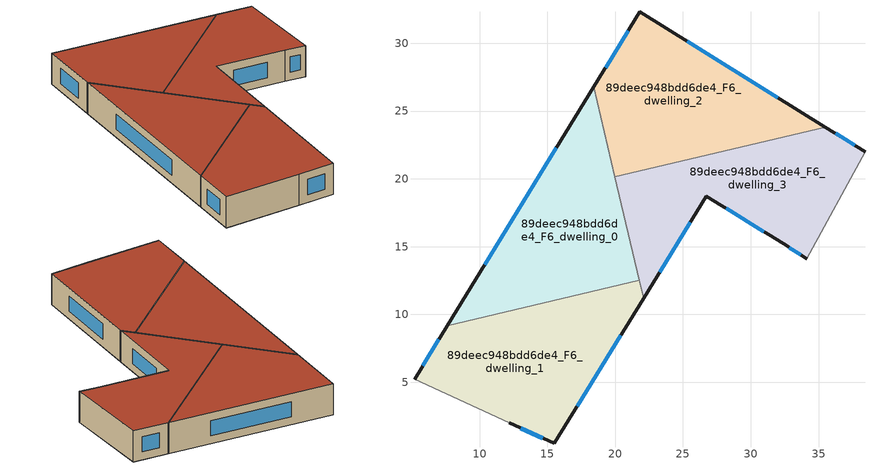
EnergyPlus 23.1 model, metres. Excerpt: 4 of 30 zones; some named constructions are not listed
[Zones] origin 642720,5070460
89deec948bdd6de4_F6_dwelling_0
 floor to 89deec948bdd6de4_F5_dwelling_0 (EU_floor_Construction): 21.79,12.51 18.42,26.78 7.62,9.17 z18
 wall outside (EU_wall_Construction): 7.62,9.17 18.42,26.78 z18:21
 wall to 89deec948bdd6de4_F6_dwelling_3 (EU_wall_Construction): 19.98,20.16 21.79,12.51 z18:21
 wall to 89deec948bdd6de4_F6_dwelling_1 (EU_wall_Construction): 21.79,12.51 7.62,9.17 z18:21
 wall to 89deec948bdd6de4_F6_dwelling_2 (EU_wall_Construction): 18.42,26.78 19.98,20.16 z18:21
 window (EU_Window_Construction): 10.38,13.67 15.66,22.28 z18.77:20.23
 roof outside (EU_roof_Construction): 18.42,26.78 21.79,12.51 7.62,9.17 z21
89deec948bdd6de4_F6_dwelling_1
 floor to 89deec948bdd6de4_F5_dwelling_1 (EU_floor_Construction): 15.51,0.5 22.1,11.21 21.79,12.51 7.62,9.17 5.2,5.21 12.2,2 z18
 wall outside (EU_wall_Construction): 22.1,11.21 15.51,0.5 12.2,2 / 5.2,5.21 7.62,9.17 z18:21
 wall adiabatic (EU_wall_Construction): 12.2,2 5.2,5.21 z18:21
 wall to 89deec948bdd6de4_F6_dwelling_3 (EU_wall_Construction): 21.79,12.51 22.1,11.21 z18:21
 window (EU_Window_Construction): 20.41,8.47 17.19,3.24 / 14.66,0.89 13.05,1.62 / 5.82,6.22 7.01,8.16 z18.77:20.23
 roof outside (EU_roof_Construction): 21.79,12.51 22.1,11.21 15.51,0.5 12.2,2 5.2,5.21 7.62,9.17 z21
89deec948bdd6de4_F6_dwelling_2
 floor to 89deec948bdd6de4_F5_dwelling_2 (EU_floor_Construction): 35.51,23.83 21.82,32.32 18.42,26.78 19.98,20.16 z18
 wall outside (EU_wall_Construction): 18.42,26.78 21.82,32.32 35.51,23.83 z18:21
 wall to 89deec948bdd6de4_F6_dwelling_3 (EU_wall_Construction): 35.51,23.83 19.98,20.16 z18:21
 window (EU_Window_Construction): 19.29,28.19 20.95,30.91 / 25.31,30.15 32.01,26 z18.77:20.23
 roof outside (EU_roof_Construction): 35.51,23.83 19.98,20.16 18.42,26.78 21.82,32.32 z21
89deec948bdd6de4_F6_dwelling_3
 floor to 89deec948bdd6de4_F5_dwelling_3 (EU_floor_Construction): 34.12,14.11 38.43,22.01 35.51,23.83 19.98,20.16 22.1,11.21 26.72,18.71 32.42,15.21 z18
 wall outside (EU_wall_Construction): 35.51,23.83 38.43,22.01 / 34.12,14.11 32.42,15.21 26.72,18.71 22.1,11.21 z18:21
 wall adiabatic (EU_wall_Construction): 38.43,22.01 34.12,14.11 z18:21
 window (EU_Window_Construction): 25.54,16.8 23.28,13.13 / 36.25,23.36 37.68,22.48 / 33.69,14.39 32.86,14.93 / 30.96,16.1 28.17,17.82 z18.77:20.23
 roof outside (EU_roof_Construction): 38.43,22.01 34.12,14.11 32.42,15.21 26.72,18.71 22.1,11.21 19.98,20.16 35.51,23.83 z21
[SCHEDULE:CONSTANT]
Name | Hourly Value
EU_AlwaysOn | 1
EU_CoolingOff | 0
[SCHEDULE:FILE] Column Number=1; Rows to Skip at Top=0; Number of Hours of Data=8760; Column Separator=Comma; Interpolate to Timestep=No; Minutes per Item=60; Adjust Schedule for Daylight Savings=Yes
Name | File
EU_Step8_GainSchedule_89deec948bdd6de4_F5_dwelling_2_f000 | ../../schedules/89deec948bdd6de4/89deec948bdd6de4_F5_dwelling_2_f000_gain.csv
EU_Step8_GainSchedule_89deec948bdd6de4_F5_dwelling_3_f000 | ../../schedules/89deec948bdd6de4/89deec948bdd6de4_F5_dwelling_3_f000_gain.csv
EU_Step8_GainSchedule_89deec948bdd6de4_F6_dwelling_0_f000 | ../../schedules/89deec948bdd6de4/89deec948bdd6de4_F6_dwelling_0_f000_gain.csv
EU_Step8_GainSchedule_89deec948bdd6de4_F6_dwelling_1_f000 | ../../schedules/89deec948bdd6de4/89deec948bdd6de4_F6_dwelling_1_f000_gain.csv
EU_Step8_GainSchedule_89deec948bdd6de4_F6_dwelling_2_f000 | ../../schedules/89deec948bdd6de4/89deec948bdd6de4_F6_dwelling_2_f000_gain.csv
EU_Step8_GainSchedule_89deec948bdd6de4_F6_dwelling_3_f000 | ../../schedules/89deec948bdd6de4/89deec948bdd6de4_F6_dwelling_3_f000_gain.csv
